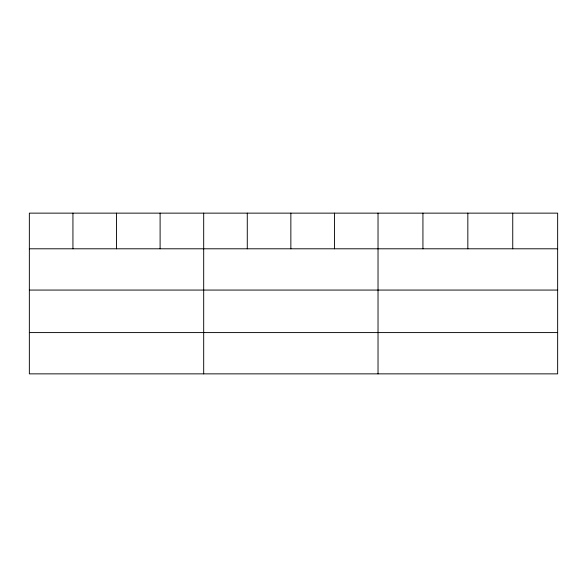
<?xml version="1.0" encoding="UTF-8"?>
<svg xmlns="http://www.w3.org/2000/svg" width="587" height="587" viewBox="0 0 587 587"><rect width="100%" height="100%" fill="white"/><g stroke="black" fill="none" stroke-linecap="round" stroke-linejoin="round"><path stroke-width="0.88" d="M557.65 290.066L557.65 213.14L29.35 213.14L29.35 373.86L557.65 373.86L557.65 290.066L29.35 290.066M29.35 248.793L557.65 248.793M29.35 332.587L557.65 332.587M512.745 213.14L512.745 248.793M467.839 213.14L467.839 248.793M422.933 213.14L422.933 248.793M378.028 213.14L378.028 373.86M334.443 213.14L334.443 248.793M290.858 213.14L290.858 248.793M247.274 213.14L247.274 248.793M203.689 213.14L203.689 373.86M160.104 213.14L160.104 248.793M116.52 213.14L116.52 248.793M72.935 213.14L72.935 248.793"/></g></svg>
